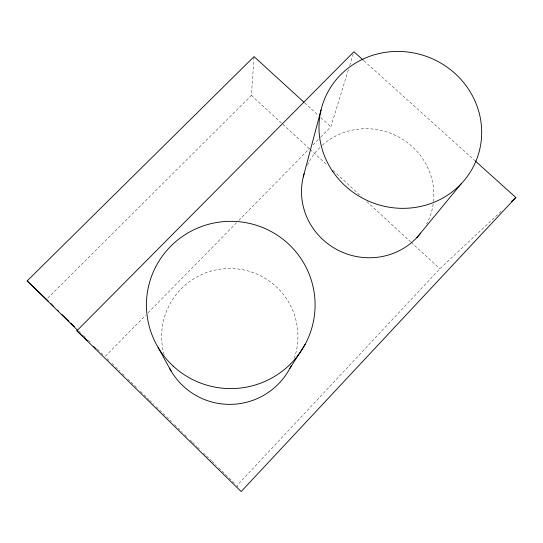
<?xml version="1.0" encoding="UTF-8"?>
<svg xmlns="http://www.w3.org/2000/svg" width="543" height="543" viewBox="0 0 543 543"><rect width="100%" height="100%" fill="white"/><g stroke="black" fill="none" stroke-linecap="round" stroke-linejoin="round"><path stroke-width="0.41" stroke-dasharray="2.71 2.04" d="M47.703 298.168L251.375 95.392L254.056 56.615M320.777 137.067L330.863 126.797L348.457 69.511M349.699 65.472L353.167 54.178M501.026 211.41L439.884 268.765L236.904 485.659L237.854 486.969M105.342 356.256L145.7 315.198M148.076 312.782L236.504 222.806M238.872 220.39L309.496 148.538M313.06 144.913L320.18 137.671M363.993 60.83L474.263 160.076M304.637 102.831L318.374 115.387M320.872 117.668L330.863 126.797M251.375 95.392L309.429 148.782M310.053 149.352L327.531 165.432M333.144 170.597L361.238 196.43M366.851 201.596L410.549 241.784M411.173 242.361L439.884 268.765M78.64 330.809L80.459 332.587M83.493 335.554L85.312 337.332M88.339 340.298L91.373 343.264M97.441 349.203L100.469 352.169M101.079 352.76L103.503 355.136M107.141 358.692L108.96 360.471M111.994 363.437L115.021 366.403M115.632 367L119.874 371.154M122.297 373.523L124.727 375.899M127.754 378.865L137.46 388.36M140.494 391.327L143.522 394.293M144.133 394.883L148.979 399.628M149.59 400.225L153.832 404.379M156.255 406.748L165.961 416.243M166.565 416.834L171.418 421.578M174.446 424.545L177.48 427.517M178.084 428.108L182.333 432.262M184.756 434.631L187.179 437.006M190.213 439.973L192.032 441.751M192.643 442.348L196.885 446.502M197.489 447.093L199.919 449.468M203.557 453.025L205.98 455.401M206.584 455.991L211.437 460.735M212.041 461.333L216.29 465.487M218.714 467.856L228.413 477.351M229.024 477.942L234.481 483.284M164.115 354.667A68.147 67.936 -9.6 0 1 231.813 268.52A68.147 67.936 -9.6 0 1 294.231 358.414M307.419 165.133A66.504 64.176 22.2 0 1 321.714 145.734M322.332 145.171A66.504 64.176 22.2 0 1 397.802 136.558A66.504 64.176 22.2 0 1 433.307 203.157M433.192 203.992A66.504 64.176 22.2 0 1 426.676 223.906"/><path stroke-width="0.81" d="M303.245 176.991L321.069 109.829M289.792 368.548L305.152 344.337M416.848 237.624L461.183 183.799M474.894 160.64L515.85 197.503L241.173 491.564L76.882 330.782L353.907 51.755L363.362 60.259M77.466 330.164L27.15 280.928L254.056 56.615L304.012 102.26M511.526 201.562L515.85 197.503M76.882 330.782L83.079 336.579M84.314 337.732L87.409 340.631M93.606 346.427L96.084 348.749M27.15 280.928L48.32 301.141M50.75 303.517L53.777 306.483M57.415 310.046L58.63 311.227M61.664 314.193L68.941 321.313M70.76 323.099L74.398 326.655M158.088 347.398L171.12 371.073M291.326 365.527A68.147 67.936 -9.6 0 1 169.538 368.249M420.71 233.13A66.504 64.176 22.2 0 1 338.208 250.282A66.504 64.176 22.2 0 1 304.114 173.767M173.203 366.097A84.328 83.629 -1 0 0 312.917 323.818A84.328 83.629 -1 0 0 206.177 224.972A84.328 83.629 -1 0 0 173.203 366.097M332.52 171.126A81.817 77.975 20.6 0 0 473.15 167.081A81.817 77.975 20.6 0 0 395.338 51.463A81.817 77.975 20.6 0 0 332.52 171.126"/></g></svg>
